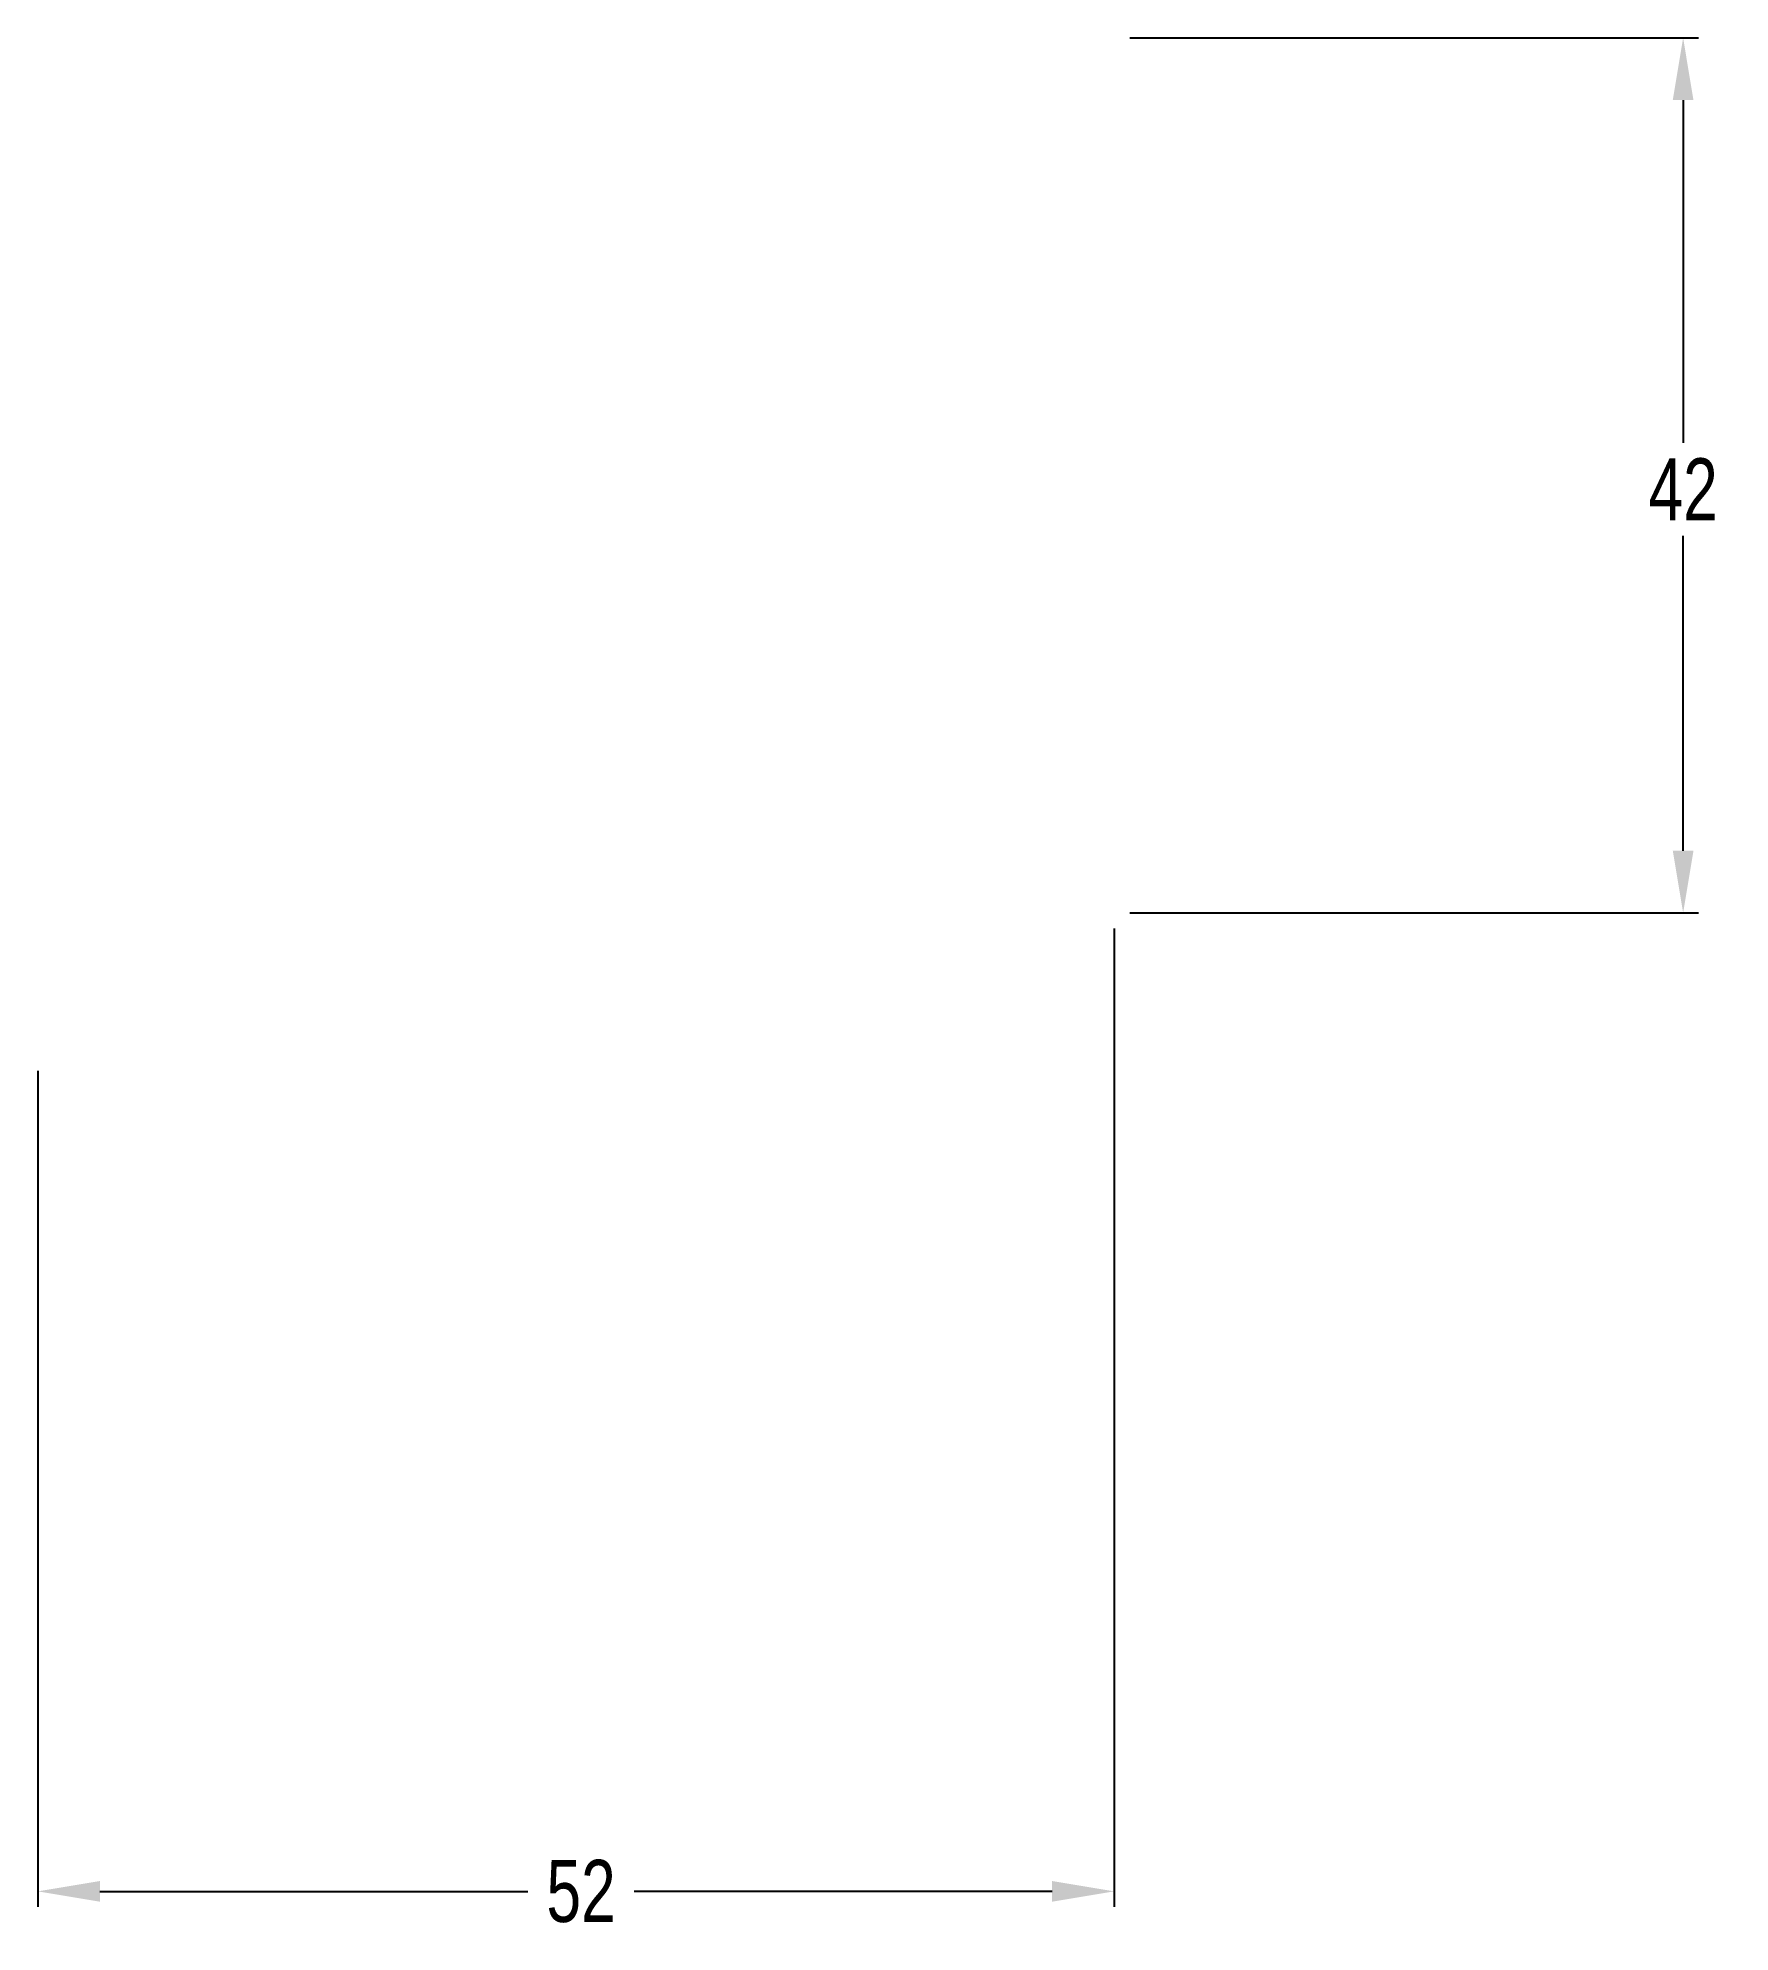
# Model space of a CAD drawing. Header units: inches. Extents: x 0 to 81.8, y -70.3 to 21.1.
import ezdxf

# ---------------------------------------------------------------- set-up
doc = ezdxf.new("R2010")
doc.units = ezdxf.units.IN
doc.header["$PDMODE"] = 2
doc.header["$PDSIZE"] = 0.03
doc.layers.add('Unnamed [1]', color=89, linetype='Continuous', lineweight=0)
doc.styles.add('CK_TEXT_STYLE_0007', font='Box', dxfattribs={"width": 0.75, "height": 3})
doc.dimstyles.new('KEYCREATOR_DIMSTYLE', dxfattribs={"dimtxt": 3, "dimasz": 3, "dimexe": 0.75, "dimexo": 0.75, "dimgap": 0.75, "dimtad": 0, "dimtih": 1, "dimtoh": 1, "dimdec": 0, "dimdsep": 46, "dimtxsty": 'CK_TEXT_STYLE_0007', "dimsah": 1, "dimcen": 0, "dimclrd": 23, "dimclre": 23, "dimclrt": 23, "dimadec": 0, "dimazin": 0, "dimtfac": 1, "dimtdec": 0, "dimtofl": 0, "dimtmove": 0, "dimatfit": 3, "dimfxl": 0, "dimtolj": 1, "dimarcsym": 0})

# ---------------------------------------------------------------- blocks, each defined once
blk = doc.blocks.new('*D1')
at = {"layer": 'Defpoints', "color": 0}
for p in [(52, 21.125), (79.483, 21.125), (52, -21.125)]:
    blk.add_point(p, dxfattribs=at)
at = {"layer": 'Unnamed [1]', "color": 23, "linetype": 'Continuous', "lineweight": -2}
for p, q in [((52.75, 21.125), (80.233, 21.125)), ((79.483, 18.125), (79.483, 1.573)), ((79.483, -18.125), (79.483, -2.927)), ((52.75, -21.125), (80.233, -21.125))]:
    blk.add_line(p, q, dxfattribs=at)
at = {"layer": 'Unnamed [1]', "color": 23}
for points in [[(79.983, 18.125), (78.983, 18.125), (79.483, 21.125)], [(78.983, -18.125), (79.983, -18.125), (79.483, -21.125)]]:
    blk.add_solid(points, dxfattribs=at)
at = {"layer": 'Unnamed [1]', "color": 23, "lineweight": 0, "insert": (79.483, -0.677), "char_height": 3, "attachment_point": 5, "style": 'CK_TEXT_STYLE_0007'}
blk.add_mtext('\\A1;42', dxfattribs=at)
blk = doc.blocks.new('*D3')
at = {"layer": 'Defpoints', "color": 0}
for p in [(52, -21.125), (0, -28), (52, -68.378)]:
    blk.add_point(p, dxfattribs=at)
at = {"layer": 'Unnamed [1]', "color": 23, "linetype": 'Continuous', "lineweight": -2}
for p, q in [((52, -21.875), (52, -69.128)), ((0, -28.75), (0, -69.128)), ((3, -68.378), (23.671, -68.378)), ((49, -68.378), (28.813, -68.378))]:
    blk.add_line(p, q, dxfattribs=at)
at = {"layer": 'Unnamed [1]', "color": 23}
for points in [[(3, -67.878), (3, -68.878), (0, -68.378)], [(49, -68.878), (49, -67.878), (52, -68.378)]]:
    blk.add_solid(points, dxfattribs=at)
at = {"layer": 'Unnamed [1]', "color": 23, "lineweight": 0, "insert": (26.242, -68.378), "char_height": 3, "attachment_point": 5, "style": 'CK_TEXT_STYLE_0007'}
blk.add_mtext('\\A1;52', dxfattribs=at)

msp = doc.modelspace()

# ---------------------------------------------------------------- dimensions: what is measured, and where the dimension line sits
at = {"layer": 'Unnamed [1]', "color": 23, "linetype": 'Continuous', "lineweight": 0}
dim = msp.add_linear_dim(base=(79.483, 21.125, 28), p1=(52, -21.125, 28), p2=(52, 21.125, 28), angle=90, dimstyle='KEYCREATOR_DIMSTYLE', dxfattribs=at)
dim.commit()
dim.dimension.update_dxf_attribs({"geometry": '*D1', "text_midpoint": (79.483, -0.677, 28), "dimtype": 160, "text_rotation": 360})
dim = msp.add_linear_dim(base=(52, -68.378, 28), p1=(0, -28, 28), p2=(52, -21.125, 28), dimstyle='KEYCREATOR_DIMSTYLE', dxfattribs=at)
dim.commit()
dim.dimension.update_dxf_attribs({"geometry": '*D3', "text_midpoint": (26.242, -68.378, 28), "dimtype": 160})

doc.saveas('drawing.dxf')
